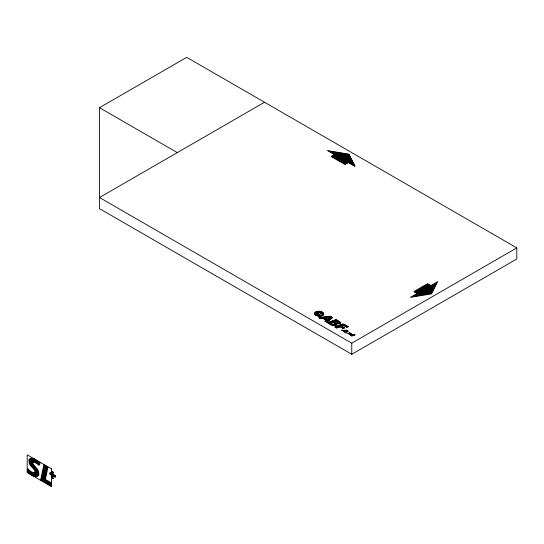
<?xml version="1.0" encoding="UTF-8"?>
<svg xmlns="http://www.w3.org/2000/svg" width="544" height="544" viewBox="0 0 544 544"><rect width="100%" height="100%" fill="white"/><g stroke="black" fill="none" stroke-linecap="round" stroke-linejoin="round"><path stroke-width="0.82" d="M37.91 476.224L38.814 471.927M38.692 475.293L39.018 473.736M28.757 461.169L29.172 459.218M27.2 471.75L27.873 468.581M29.077 462.896L29.981 458.626M27.778 472.253L28.438 469.152M29.505 464.114L30.736 458.293M28.356 472.756L29.002 469.724M30.008 464.977L31.443 458.198M28.934 473.26L29.566 470.295M30.532 465.739L32.116 458.259M29.526 473.729L30.158 470.737M31.076 466.398L32.776 458.374M30.124 474.13L30.75 471.172M31.627 467.024L33.415 458.592M30.722 474.531L31.341 471.607M32.191 467.609L34.048 458.844M31.328 474.926L31.967 471.9M32.749 468.214L33.558 464.379M33.986 462.346L34.666 459.156M31.926 475.327L32.592 472.192M33.306 468.826L34.102 465.052M34.646 462.475L35.285 459.483M32.545 475.646L33.245 472.348M33.837 469.533L34.646 465.725M35.272 462.76L35.884 459.87M33.164 475.966L33.918 472.376M34.347 470.363L35.204 466.33M33.789 476.238L35.761 466.936M36.489 463.481L37.094 460.646M34.428 476.462L36.305 467.602M37.087 463.896L37.692 461.033M35.074 476.639L36.849 468.262M37.679 464.331L38.291 461.462M35.741 476.734L37.386 468.955M38.25 464.868L38.869 461.951M36.428 476.734L37.903 469.771M38.821 465.412L39.454 462.434M37.135 476.619L38.393 470.676M39.61 464.943L40.038 462.924M40.664 479.985L43.88 464.807M41.16 480.27L44.37 465.093M41.772 480.624L44.982 465.446M42.384 480.971L45.594 465.8M42.99 481.324L46.206 466.154M43.602 481.678L46.818 466.507M44.214 482.032L47.43 466.861M44.826 482.385L45.465 479.359M45.438 482.739L46.077 479.713M46.043 483.086L46.689 480.066M46.655 483.439L47.294 480.42M47.267 483.793L47.906 480.774M49.667 474.171L50.028 472.464M47.879 484.146L48.518 481.127M50.177 474.463L50.538 472.756M48.491 484.5L49.13 481.481M50.687 474.762L51.048 473.049M49.096 484.854L49.742 481.828M51.197 475.055L51.558 473.341M51.721 472.559L52.034 471.084M52.544 471.376L51.721 475.361M49.708 485.207L50.347 482.181M50.32 485.554L50.959 482.535M52.238 478.196L53.434 472.559M50.932 485.908L51.571 482.888M52.748 478.489L53.591 474.518M53.258 478.788L53.434 477.945M53.734 476.524L54.101 474.81M54.244 476.816L54.604 475.102M54.754 477.108L55.114 475.402M45.356 479.298L47.94 467.153M51.721 477.897L53.054 471.668M35.884 463.06L36.489 460.258M55.264 477.401L55.638 475.701M341.686 330.242L342.53 330.351L342.026 330.092A0.7 0.401 0 0 0 341.741 330.188L342.523 330.276M410.57 297.452L410.774 297.031M411.291 297.33L411.713 296.494M414.011 291.904L414.406 291.128M412.012 297.208L412.644 295.956M414.528 292.203L415.337 290.591M412.74 297.085L413.576 295.419M415.038 292.495L416.269 290.054M413.46 296.97L414.508 294.882M415.555 292.794L417.2 289.517M414.181 296.847L415.439 294.345M416.065 293.087L418.132 288.973M414.909 296.725L416.371 293.801M416.582 293.386L419.064 288.436M415.63 296.602L419.995 287.898M416.35 296.487L420.927 287.361M417.071 296.364L421.865 286.824M417.799 296.242L422.797 286.287M418.52 296.12L423.728 285.743M419.24 295.997L424.66 285.206M419.968 295.882L425.592 284.668M420.689 295.759L426.523 284.131M421.41 295.637L427.455 283.594M422.137 295.514L427.999 283.832M422.858 295.392L428.516 284.124M423.579 295.276L429.026 284.424M424.306 295.154L429.542 284.716M425.027 295.032L430.052 285.015M425.748 294.909L430.569 285.314M426.469 294.794L431.29 285.192M427.196 294.671L432.222 284.655M427.917 294.549L433.153 284.118M428.638 294.426L434.085 283.574M429.366 294.304L435.016 283.036M430.086 294.188L435.955 282.499M430.807 294.066L436.886 281.962M431.535 293.944L437.818 281.425M99.498 107.692L186.735 57.331L516.8 247.894L516.8 259.005L351.764 354.287L99.498 208.644L99.498 107.692L177.296 152.612M264.534 102.245L99.498 197.526L351.764 343.176L516.8 247.894M318.818 315.166L319.185 315.166M347.385 331.248L348.024 331.269M354.396 334.798L355.252 334.825M349.778 333.098L350.275 333.112M350.431 335.369L351.002 335.39M322.646 314.69L323.503 314.724M350.411 333.377L351.064 333.404M320.402 311.848L321.946 311.909M321.708 312.399L322.796 312.446M343.556 331.323L344.121 331.344M328.093 323.156L330.895 323.279M334.662 326.944L339.361 327.148M347.262 330.738L347.84 330.766M317.886 311.229L320.287 311.338M316.853 311.433L321.341 311.637M316.227 311.658L317.873 311.732M321.178 312.127L322.408 312.181M315.438 312.12L316.486 312.168M315.18 312.358L316.139 312.399M317.961 312.48L320.552 312.596M322.102 312.664L323.061 312.712M314.976 312.596L315.887 312.637M317.444 312.705L321.001 312.868M322.368 312.929L323.292 312.97M314.847 312.841L315.697 312.882M317.077 312.943L318.94 313.024M320.253 313.086L321.348 313.133M322.578 313.188L323.449 313.228M314.745 313.086L315.595 313.126M316.819 313.181L318.43 313.249M320.498 313.344L321.524 313.392M322.735 313.439L323.571 313.48M314.711 313.33L315.534 313.371M316.656 313.419L318.077 313.487M320.477 313.589L321.592 313.643M322.803 313.698L323.632 313.732M314.69 313.582L315.513 313.616M316.588 313.664L317.832 313.725M320.484 313.84L321.552 313.888M322.85 313.949L323.673 313.983M314.738 313.834L315.561 313.868M316.615 313.915L317.737 313.97M320.953 314.112L321.382 314.133M322.83 314.194L323.653 314.228M314.799 314.085L315.642 314.119M316.737 314.174L317.852 314.221M322.762 314.439L323.612 314.48M314.928 314.337L315.792 314.378M318.845 314.514L319.525 314.548M315.085 314.595L316.01 314.636M317.336 314.697L319.994 314.813M322.442 314.922L323.36 314.969M315.316 314.854L316.282 314.901M317.92 314.969L319.804 315.058M322.17 315.16L323.15 315.207M315.581 315.119L316.669 315.166M321.81 315.398L322.871 315.445M315.969 315.384L317.213 315.438M321.314 315.622L322.538 315.676M316.452 315.656L318.145 315.731M320.443 315.833L322.075 315.908M329.215 316.227L330.324 316.275M317.104 315.935L321.456 316.125M327.774 316.411L330.793 316.547M318.24 316.234L320.43 316.329M326.332 316.594L331.262 316.812M324.89 316.778L331.731 317.084M323.449 316.962L332.194 317.356M322 317.145L332.527 317.621M320.559 317.336L328.454 317.689M329.385 317.73L332.234 317.852M319.117 317.519L327.155 317.88M329.072 317.961L331.949 318.09M318.736 317.75L325.856 318.07M328.76 318.199L331.663 318.328M319.206 318.022L325.366 318.294M328.447 318.43L331.371 318.566M319.675 318.288L325.836 318.566M328.127 318.668L331.085 318.798M320.137 318.56L321.973 318.641M323.408 318.709L326.298 318.838M327.814 318.906L330.793 319.036M323.877 318.974L326.767 319.104M327.502 319.138L330.507 319.274M324.346 319.246L330.222 319.512M335.553 319.75L336.41 319.784M324.816 319.518L329.929 319.743M334.934 319.967L336.872 320.056M325.278 319.79L329.644 319.981M334.322 320.192L337.341 320.328M325.747 320.056L329.351 320.219M333.71 320.416L337.81 320.6M325.89 320.314L329.066 320.457M333.098 320.634L338.28 320.865M325.577 320.545L328.78 320.695M332.479 320.858L338.749 321.137M325.264 320.783L328.488 320.926M331.867 321.076L336.389 321.28M336.593 321.293L339.191 321.409M324.952 321.021L328.202 321.164M331.255 321.3L335.784 321.504M337.062 321.558L339.619 321.674M324.816 321.259L327.91 321.402M330.643 321.524L335.186 321.728M337.504 321.83L339.993 321.939M325.285 321.531L327.624 321.64M330.031 321.742L334.58 321.946M337.797 322.089L340.272 322.204M325.754 321.803L327.338 321.871M329.412 321.966L334.948 322.211M337.885 322.347L340.442 322.456M326.223 322.075L327.046 322.109M328.8 322.191L335.458 322.483M337.763 322.585L340.537 322.714M328.188 322.408L332.724 322.612M333.356 322.64L336.172 322.769M337.307 322.816L340.537 322.959M327.576 322.633L332.112 322.837M333.826 322.912L340.428 323.204M327.624 322.884L331.5 323.054M334.247 323.177L340.231 323.449M334.54 323.442L339.912 323.68M328.562 323.422L331.364 323.551M334.628 323.694L339.347 323.904M342.659 324.054L343.896 324.108M329.032 323.694L331.84 323.816M334.499 323.938L336.614 324.034M342.047 324.278L344.359 324.38M329.501 323.966L332.432 324.095M334.084 324.17L336.695 324.285M341.435 324.496L344.828 324.646M329.963 324.231L336.743 324.537M340.823 324.72L345.297 324.918M330.432 324.503L336.668 324.782M340.204 324.938L345.766 325.19M330.942 324.775L336.484 325.026M339.592 325.162L346.236 325.462M331.466 325.047L336.192 325.258M338.98 325.387L343.631 325.591M343.856 325.604L346.705 325.727M332.098 325.326L335.689 325.489M338.368 325.604L343.026 325.815M344.318 325.87L347.167 325.999M333.18 325.625L334.703 325.693M337.749 325.829L342.421 326.04M344.787 326.142L347.636 326.271M337.137 326.053L341.945 326.264M345.256 326.414L348.106 326.543M336.525 326.271L342.414 326.536M345.726 326.686L348.296 326.794M335.913 326.495L342.883 326.808M346.195 326.951L347.677 327.019M335.301 326.713L339.966 326.924M340.476 326.944L343.346 327.073M346.664 327.223L347.065 327.243M340.945 327.216L343.815 327.345M335.111 327.202L338.749 327.366M341.414 327.488L344.284 327.617M335.58 327.474L338.144 327.59M341.884 327.76L344.753 327.882M336.049 327.746L337.532 327.814M342.353 328.025L344.332 328.114M336.518 328.018L336.926 328.032M342.815 328.297L343.72 328.338M344.95 330.14L346.861 330.222M344.223 330.358L345.392 330.405M346.725 330.466L347.48 330.5M343.516 330.82L344.223 330.854M347.453 330.997L348.017 331.024M343.448 331.065L344.032 331.092M347.052 331.48L347.847 331.514M343.849 331.582L344.508 331.616M346.487 331.704L347.48 331.745M344.345 331.854L346.902 331.969M344.93 332.132L345.433 332.153M344.984 332.384L345.508 332.404M348.881 333.057L349.697 333.091M348.262 333.275L349.296 333.322M347.643 333.499L348.568 333.54M350.676 333.635L351.254 333.662M350.322 333.866L351.111 333.9M349.71 334.091L350.642 334.132M349.092 334.308L350.023 334.349M351.533 334.417L352.893 334.478M349.03 334.56L349.404 334.574M350.819 334.635L351.859 334.682M352.764 334.723L353.362 334.75M350.438 334.866L351.186 334.9M353.777 335.016L354.702 335.063M350.302 335.111L350.873 335.138M353.117 335.24L354.083 335.281M352.478 335.458L353.464 335.505M350.928 335.634L352.845 335.723M353.09 334.988L353.512 335.009M316.968 314.432L318.315 314.493M345.814 332.921L347.147 332.982M351.431 335.906L352.233 335.947M343.774 330.582L344.624 330.63M315.765 311.882L316.962 311.95M345.114 332.636L345.671 332.67M349.5 332.833L350.084 332.867M319.178 312.29L319.552 312.31M327.332 150.572L349.017 154.197M328.263 151.11L349.228 154.618M329.195 151.647L349.432 155.033M330.126 152.184L349.642 155.448M331.058 152.721L349.853 155.87M331.99 153.258L350.064 156.284M332.921 153.802L350.275 156.699M333.853 154.34L350.479 157.121M334.064 154.754L350.69 157.536M333.554 155.054L350.9 157.957M333.037 155.346L351.111 158.372M332.527 155.645L351.322 158.787M332.01 155.938L351.533 159.208M331.5 156.237L351.737 159.623M331.085 156.55L351.948 160.038M332.017 157.087L352.158 160.46M332.955 157.631L352.369 160.874M333.887 158.168L352.58 161.296M334.818 158.705L352.784 161.711M335.75 159.242L352.995 162.126M336.682 159.78L353.206 162.547M337.613 160.317L353.416 162.962M338.545 160.861L353.627 163.377M339.476 161.398L348.051 162.833M348.772 162.948L353.831 163.798M340.408 161.935L347.534 163.125M349.704 163.492L354.042 164.213M341.346 162.472L347.024 163.424M350.635 164.03L354.253 164.635M342.278 163.01L346.508 163.717M351.574 164.567L354.464 165.05M343.21 163.547L345.998 164.016M352.505 165.104L354.674 165.464M344.141 164.091L345.481 164.315M353.437 165.641L354.878 165.886M354.368 166.178L355.089 166.301M351.764 343.176L351.764 354.287M51.571 468.887L27.2 454.818L27.2 472.6L51.571 486.669L51.571 468.887"/></g></svg>
